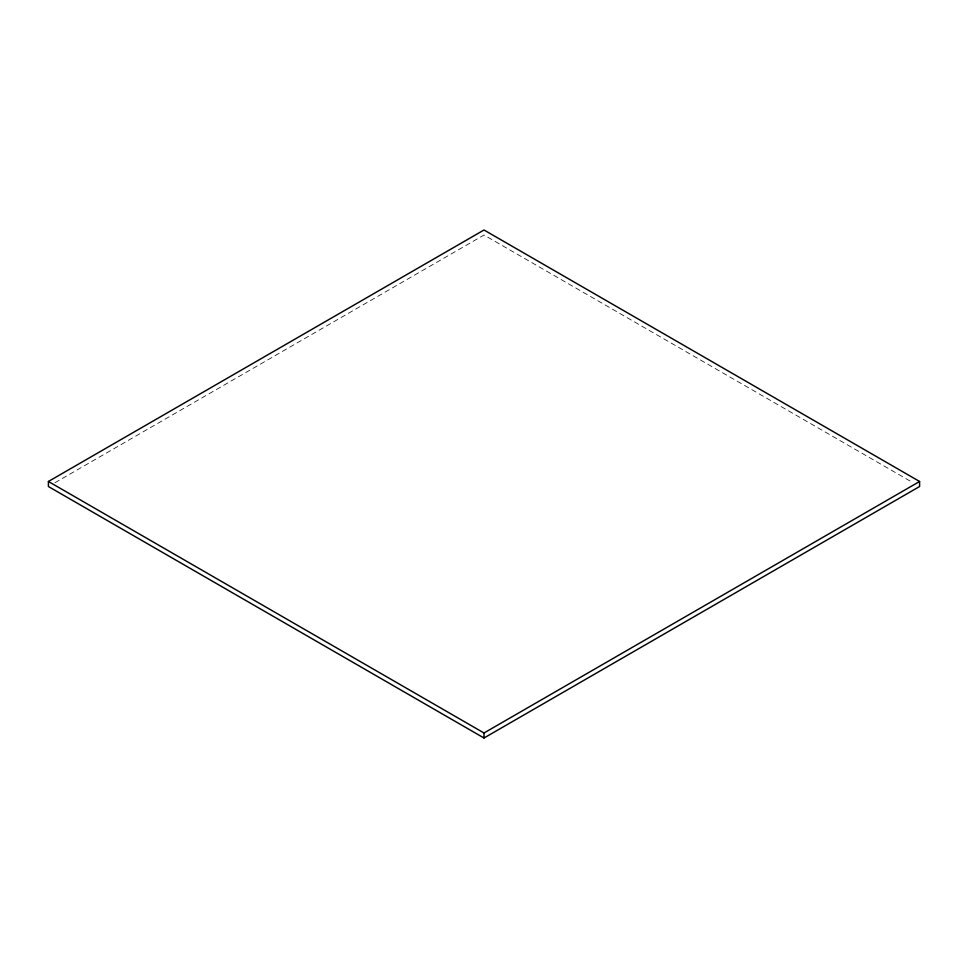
<?xml version="1.0" encoding="UTF-8"?>
<svg xmlns="http://www.w3.org/2000/svg" width="968" height="968" viewBox="0 0 968 968"><rect width="100%" height="100%" fill="white"/><g stroke="black" fill="none" stroke-linecap="round" stroke-linejoin="round"><path stroke-width="0.73" stroke-dasharray="4.84 3.63" d="M54.946 482.742L484 235.018L913.054 482.742"/><path stroke-width="1.45" d="M48.4 481.483L484 229.997L919.6 481.483L919.6 486.517L484 738.003L48.4 486.517L48.4 481.483L484 732.982L919.6 481.483M484 732.982L484 738.003"/></g></svg>
